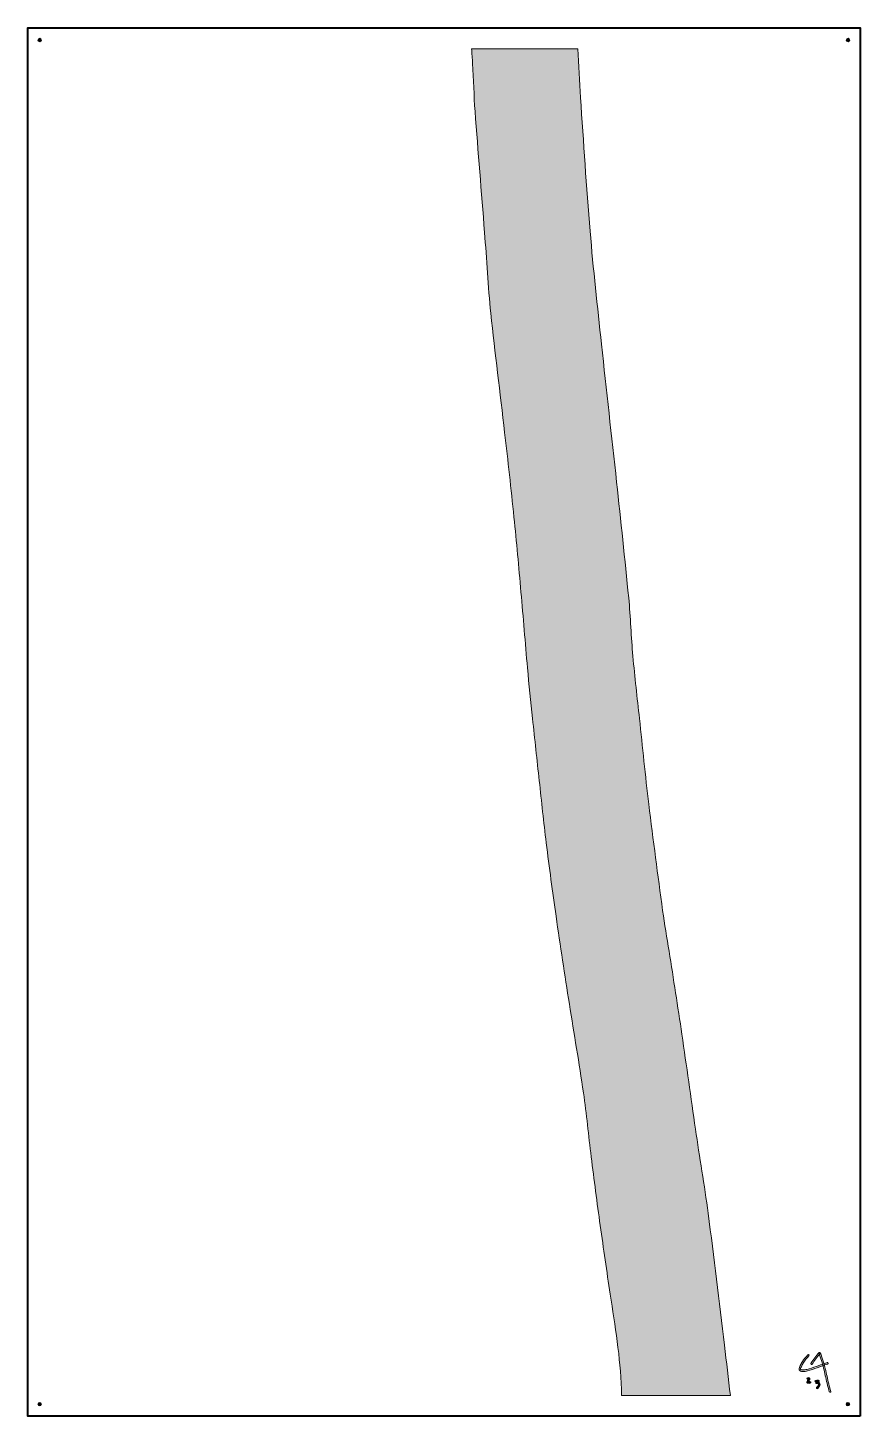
# Model space of a CAD drawing. Header units: millimetres. Extents: x 0 to 1200, y -2000 to 0.
import ezdxf

# ---------------------------------------------------------------- set-up
doc = ezdxf.new("R2010")
doc.units = ezdxf.units.MM
doc.header["$MEASUREMENT"] = 0
for name, color, linetype, lineweight in [('2023-011', 7, 'Continuous', 0), ('Bounding Box', 7, 'Continuous', 0), ('Screws', 7, 'Continuous', 0)]:
    doc.layers.add(name, color=color, linetype=linetype, lineweight=lineweight)

msp = doc.modelspace()

# ---------------------------------------------------------------- hatches: boundary and pattern name
at = {"layer": '2023-011', "true_color": 0x000000, "transparency": 33554687}
h = msp.add_hatch(color=18, dxfattribs=at)
h.dxf.hatch_style = 2
edge = h.paths.add_edge_path()
edge.add_spline(control_points=[(1004.4, -1897.5), (996.7, -1834.1), (989.3, -1770.7), (980.9, -1707.4), (975.6, -1666.9), (968.5, -1626.7), (962.6, -1586.3), (955.9, -1540.8), (949.8, -1495.2), (943.1, -1449.7), (937.2, -1409.7), (930.9, -1369.8), (924.7, -1330), (921.6, -1310.5), (918, -1291.1), (915.3, -1271.5), (908.4, -1220.4), (901.6, -1169.2), (895.4, -1118), (890.4, -1077), (886.4, -1035.9), (881.9, -994.8), (878.7, -964.9), (875.2, -935.1), (872.5, -905.2), (870, -877.1), (869.1, -849), (866.4, -821), (861, -765.4), (855, -709.8), (849, -654.3), (841.9, -588), (834.2, -521.8), (827.2, -455.5), (821.4, -401.4), (815.3, -347.2), (810.8, -292.9), (805.4, -228.8), (801.3, -164.6), (797, -100.4), (795.4, -77), (794.5, -53.5), (793.3, -30), (793.3, -30), (639.9, -30), (639.9, -30), (640.5, -37.1), (640.9, -44.2), (641.4, -51.4), (642.9, -74.3), (643.2, -97.4), (644.9, -120.3), (649.3, -178.4), (654.1, -236.4), (658.6, -294.5), (661.7, -333.3), (663.6, -372.3), (667.6, -411), (673.6, -468.4), (681, -525.6), (687.6, -583), (692.3, -623.5), (696.9, -664.1), (701, -704.7), (704.7, -740.6), (707.9, -776.6), (711.1, -812.6), (714.4, -849.1), (717.2, -885.6), (720.5, -922), (722.7, -946.3), (725.2, -970.6), (727.8, -994.9), (730.9, -1024.7), (734.2, -1054.5), (737.5, -1084.4), (740.8, -1114.2), (743.8, -1144.1), (747.5, -1173.9), (751.9, -1209.1), (756.6, -1244.4), (761.7, -1279.6), (767.8, -1321.9), (774.3, -1364), (780.9, -1406.2), (787.6, -1448.8), (795, -1491.2), (801.2, -1533.9), (805.7, -1564.5), (808.5, -1595.4), (812.4, -1626.1), (816.5, -1659.2), (820.8, -1692.2), (825.4, -1725.2), (830, -1758.1), (834.8, -1791.1), (839.8, -1824), (846.7, -1869.5), (854.5, -1914.8), (855.8, -1960.9), (855.9, -1963.9), (856, -1966.9), (856.2, -1969.9), (856.2, -1969.9), (1013, -1969.9), (1013, -1969.9), (1010.1, -1945.8), (1007.4, -1921.6), (1004.4, -1897.5)], knot_values=[0, 0, 0, 0, 1, 1, 1, 2, 2, 2, 3, 3, 3, 4, 4, 4, 5, 5, 5, 6, 6, 6, 7, 7, 7, 8, 8, 8, 9, 9, 9, 10, 10, 10, 11, 11, 11, 12, 12, 12, 13, 13, 13, 14, 14, 14, 15, 15, 15, 16, 16, 16, 17, 17, 17, 18, 18, 18, 19, 19, 19, 20, 20, 20, 21, 21, 21, 22, 22, 22, 23, 23, 23, 24, 24, 24, 25, 25, 25, 26, 26, 26, 27, 27, 27, 28, 28, 28, 29, 29, 29, 30, 30, 30, 31, 31, 31, 32, 32, 32, 33, 33, 33, 34, 34, 34, 35, 35, 35, 36, 36, 36, 36], degree=3, periodic=0)
at = {"layer": '2023-011', "true_color": 0x231f20, "transparency": 33554687}
h = msp.add_hatch(color=250, dxfattribs=at)
h.dxf.hatch_style = 2
edge = h.paths.add_edge_path()
edge.add_spline(control_points=[(1124.8, -1911.3), (1121.7, -1914.3), (1119, -1917.6), (1116.8, -1921.2), (1115.7, -1923), (1114.7, -1924.8), (1113.8, -1926.7), (1113.3, -1927.6), (1112.9, -1928.6), (1112.5, -1929.6), (1112, -1930.6), (1111.6, -1931.8), (1112, -1932.9), (1112.8, -1934.9), (1115.2, -1935.3), (1117.1, -1935.4), (1119.6, -1935.5), (1122, -1935), (1124.3, -1934.4), (1128.9, -1933.1), (1133.4, -1931.7), (1137.9, -1930.1), (1143, -1928.4), (1148.1, -1926.5), (1153.1, -1924.6), (1153.7, -1924.4), (1154, -1923.8), (1153.9, -1923.2), (1153.7, -1922.7), (1153.1, -1922.2), (1152.5, -1922.4), (1144, -1925.7), (1135.4, -1928.8), (1126.7, -1931.4), (1124.5, -1932), (1122.3, -1932.7), (1120, -1933), (1119, -1933.2), (1117.9, -1933.2), (1116.8, -1933.2), (1116, -1933.1), (1115.3, -1933), (1114.6, -1932.7), (1114.4, -1932.5), (1114.2, -1932.4), (1114.1, -1932.2), (1114.1, -1932), (1114.1, -1932.4), (1114.1, -1932.1), (1114.1, -1932), (1114.1, -1932), (1114.1, -1932), (1114, -1931.7), (1114.1, -1931.4), (1114.2, -1931.2), (1114.5, -1930.3), (1114.9, -1929.4), (1115.3, -1928.5), (1116.1, -1926.7), (1117.1, -1925), (1118.1, -1923.3), (1120.4, -1919.5), (1123.1, -1916), (1126.3, -1912.8), (1127.3, -1911.8), (1125.8, -1910.3), (1124.8, -1911.3), (1124.8, -1911.3), (1124.8, -1911.3), (1124.8, -1911.3)], knot_values=[0, 0, 0, 0, 1, 1, 1, 2, 2, 2, 3, 3, 3, 4, 4, 4, 5, 5, 5, 6, 6, 6, 7, 7, 7, 8, 8, 8, 9, 9, 9, 10, 10, 10, 11, 11, 11, 12, 12, 12, 13, 13, 13, 14, 14, 14, 15, 15, 15, 16, 16, 16, 17, 17, 17, 18, 18, 18, 19, 19, 19, 20, 20, 20, 21, 21, 21, 22, 22, 22, 23, 23, 23, 23], degree=3, periodic=0)
h = msp.add_hatch(color=250, dxfattribs=at)
h.dxf.hatch_style = 2
edge = h.paths.add_edge_path()
edge.add_spline(control_points=[(1130.9, -1924.8), (1134.2, -1919.4), (1138.1, -1914.4), (1142.4, -1909.7), (1141.8, -1909.6), (1141.2, -1909.4), (1140.6, -1909.2), (1143.4, -1916.1), (1145.5, -1923.3), (1147.3, -1930.6), (1149.1, -1937.8), (1150.6, -1945.2), (1152.3, -1952.4), (1153.3, -1956.5), (1154.4, -1960.6), (1155.6, -1964.7), (1156, -1966), (1158.1, -1965.4), (1157.7, -1964.1), (1155.5, -1956.9), (1153.9, -1949.6), (1152.3, -1942.3), (1150.6, -1935), (1149, -1927.7), (1146.9, -1920.6), (1145.7, -1916.5), (1144.3, -1912.5), (1142.7, -1908.6), (1142.4, -1907.9), (1141.5, -1907.5), (1140.9, -1908.2), (1136.4, -1912.9), (1132.4, -1918.2), (1129, -1923.7), (1128.2, -1924.9), (1130.1, -1926.1), (1130.9, -1924.8), (1130.9, -1924.8), (1130.9, -1924.8), (1130.9, -1924.8)], knot_values=[0, 0, 0, 0, 1, 1, 1, 2, 2, 2, 3, 3, 3, 4, 4, 4, 5, 5, 5, 6, 6, 6, 7, 7, 7, 8, 8, 8, 9, 9, 9, 10, 10, 10, 11, 11, 11, 12, 12, 12, 13, 13, 13, 13], degree=3, periodic=0)
h = msp.add_hatch(color=250, dxfattribs=at)
h.dxf.hatch_style = 2
edge = h.paths.add_edge_path()
edge.add_spline(control_points=[(1124.6, -1946.5), (1124.7, -1946.5), (1124.9, -1946.4), (1125, -1946.4), (1125.1, -1946.4), (1125.1, -1946.4), (1125.2, -1946.4), (1125.2, -1946.3), (1125.3, -1946.3), (1125.3, -1946.3), (1125.5, -1946.3), (1125, -1946.3), (1125.3, -1946.3), (1125.4, -1946.3), (1125.6, -1946.4), (1125.7, -1946.3), (1125.7, -1946.3), (1125.5, -1946.3), (1125.6, -1946.3), (1125.6, -1946.3), (1125.6, -1946.3), (1125.6, -1946.3), (1125.7, -1946.4), (1125.7, -1946.4), (1125.7, -1946.4), (1125.9, -1946.4), (1125.5, -1946.3), (1125.6, -1946.3), (1125.7, -1946.3), (1125.7, -1946.4), (1125.7, -1946.4), (1125.7, -1946.4), (1125.5, -1946.2), (1125.6, -1946.3), (1125.7, -1946.4), (1125.5, -1946.2), (1125.5, -1946.2), (1125.5, -1946.2), (1125.6, -1946.2), (1125.6, -1946.3), (1125.6, -1946.4), (1125.5, -1946.1), (1125.5, -1946.1), (1125.5, -1946.2), (1125.5, -1946.2), (1125.5, -1946.1), (1125.5, -1946.1), (1125.5, -1946), (1125.5, -1946), (1125.5, -1946), (1125.5, -1946.1), (1125.5, -1946.2), (1125.5, -1946), (1125.5, -1946.1), (1125.5, -1946.2), (1125.4, -1946.2), (1125.4, -1946.3), (1125.4, -1946.3), (1125.3, -1946.4), (1125.3, -1946.5), (1125.2, -1946.6), (1125.1, -1946.7), (1125, -1946.9), (1124.9, -1947.1), (1124.4, -1947.9), (1123.9, -1948.7), (1123.6, -1949.5), (1123.3, -1950.1), (1123.1, -1950.8), (1123.4, -1951.4), (1123.7, -1951.9), (1124.2, -1952.2), (1124.7, -1952.3), (1125.8, -1952.6), (1127, -1952.5), (1128.1, -1952.1), (1128.6, -1951.9), (1129, -1951.3), (1128.8, -1950.7), (1128.7, -1950.2), (1128.1, -1949.8), (1127.5, -1950), (1127.3, -1950), (1127.1, -1950.1), (1126.9, -1950.1), (1126.8, -1950.2), (1126.6, -1950.2), (1126.5, -1950.2), (1126.6, -1950.2), (1126.7, -1950.2), (1126.6, -1950.2), (1126.5, -1950.2), (1126.4, -1950.2), (1126.3, -1950.2), (1126.1, -1950.2), (1125.9, -1950.2), (1125.7, -1950.2), (1125.5, -1950.2), (1125.4, -1950.2), (1125.3, -1950.2), (1125.5, -1950.2), (1125.3, -1950.2), (1125.2, -1950.2), (1125.2, -1950.2), (1125.1, -1950.1), (1125.1, -1950.1), (1125.1, -1950.1), (1125.3, -1950.2), (1125.2, -1950.2), (1125.1, -1950.1), (1125.3, -1950.2), (1125.3, -1950.2), (1125.3, -1950.3), (1125.4, -1950.4), (1125.4, -1950.4), (1125.4, -1950.5), (1125.4, -1950.8), (1125.4, -1950.8), (1125.4, -1950.8), (1125.5, -1950.6), (1125.5, -1950.6), (1125.5, -1950.5), (1125.5, -1950.6), (1125.5, -1950.7), (1125.5, -1950.6), (1125.5, -1950.5), (1125.5, -1950.5), (1125.7, -1950), (1125.9, -1949.6), (1126.2, -1949.2), (1126.4, -1948.9), (1126.6, -1948.5), (1126.8, -1948.1), (1127.1, -1947.7), (1127.4, -1947.3), (1127.6, -1946.8), (1128, -1945.7), (1127.4, -1944.7), (1126.4, -1944.3), (1125.7, -1944), (1124.7, -1944.1), (1124, -1944.4), (1123.5, -1944.6), (1123.1, -1945.2), (1123.2, -1945.7), (1123.4, -1946.3), (1124, -1946.7), (1124.6, -1946.5), (1124.6, -1946.5), (1124.6, -1946.5), (1124.6, -1946.5)], knot_values=[0, 0, 0, 0, 1, 1, 1, 2, 2, 2, 3, 3, 3, 4, 4, 4, 5, 5, 5, 6, 6, 6, 7, 7, 7, 8, 8, 8, 9, 9, 9, 10, 10, 10, 11, 11, 11, 12, 12, 12, 13, 13, 13, 14, 14, 14, 15, 15, 15, 16, 16, 16, 17, 17, 17, 18, 18, 18, 19, 19, 19, 20, 20, 20, 21, 21, 21, 22, 22, 22, 23, 23, 23, 24, 24, 24, 25, 25, 25, 26, 26, 26, 27, 27, 27, 28, 28, 28, 29, 29, 29, 30, 30, 30, 31, 31, 31, 32, 32, 32, 33, 33, 33, 34, 34, 34, 35, 35, 35, 36, 36, 36, 37, 37, 37, 38, 38, 38, 39, 39, 39, 40, 40, 40, 41, 41, 41, 42, 42, 42, 43, 43, 43, 44, 44, 44, 45, 45, 45, 46, 46, 46, 47, 47, 47, 48, 48, 48, 49, 49, 49, 50, 50, 50, 50], degree=3, periodic=0)
h = msp.add_hatch(color=250, dxfattribs=at)
h.dxf.hatch_style = 2
edge = h.paths.add_edge_path()
edge.add_spline(control_points=[(1136.2, -1950.3), (1137.4, -1950), (1138.7, -1949.9), (1139.9, -1950), (1139.6, -1949.5), (1139.3, -1948.9), (1139, -1948.4), (1138.2, -1949.4), (1137.3, -1950.3), (1136.3, -1951.1), (1135.9, -1951.4), (1135.9, -1952.1), (1136.2, -1952.4), (1136.4, -1952.9), (1136.9, -1953), (1137.4, -1952.9), (1137.4, -1952.9), (1137.7, -1952.9), (1137.6, -1952.9), (1137.5, -1952.9), (1137.8, -1952.9), (1137.8, -1952.9), (1138, -1952.9), (1138.2, -1952.9), (1138.4, -1952.9), (1138.9, -1952.9), (1138.9, -1952.9), (1139.3, -1953), (1139.4, -1953), (1139.6, -1953.1), (1139.4, -1953), (1139.5, -1953), (1139.6, -1953), (1139.6, -1953.1), (1139.9, -1953.2), (1139.5, -1953), (1139.7, -1953.2), (1139.8, -1953.2), (1139.8, -1953.3), (1139.8, -1953.2), (1140, -1953.5), (1140, -1953.8), (1139.9, -1954.2), (1139.7, -1955.8), (1138.5, -1957.3), (1137.3, -1958.4), (1136.8, -1958.7), (1136.9, -1959.5), (1137.3, -1959.9), (1137.7, -1960.4), (1138.4, -1960.3), (1138.8, -1959.9), (1139.7, -1959.2), (1140.5, -1958.2), (1141.1, -1957.2), (1141.7, -1956.1), (1142.2, -1954.8), (1142.2, -1953.6), (1142.1, -1952.3), (1141.3, -1951.3), (1140.1, -1950.9), (1139, -1950.5), (1137.9, -1950.7), (1136.8, -1950.8), (1137.2, -1951.4), (1137.5, -1952), (1137.9, -1952.7), (1139, -1951.7), (1140, -1950.7), (1140.9, -1949.5), (1141.4, -1948.7), (1140.7, -1947.9), (1139.9, -1947.8), (1138.5, -1947.7), (1137, -1947.8), (1135.6, -1948.2), (1135, -1948.3), (1134.7, -1949), (1134.8, -1949.5), (1135, -1950.1), (1135.6, -1950.4), (1136.2, -1950.3), (1136.2, -1950.3), (1136.2, -1950.3), (1136.2, -1950.3)], knot_values=[0, 0, 0, 0, 1, 1, 1, 2, 2, 2, 3, 3, 3, 4, 4, 4, 5, 5, 5, 6, 6, 6, 7, 7, 7, 8, 8, 8, 9, 9, 9, 10, 10, 10, 11, 11, 11, 12, 12, 12, 13, 13, 13, 14, 14, 14, 15, 15, 15, 16, 16, 16, 17, 17, 17, 18, 18, 18, 19, 19, 19, 20, 20, 20, 21, 21, 21, 22, 22, 22, 23, 23, 23, 24, 24, 24, 25, 25, 25, 26, 26, 26, 27, 27, 27, 28, 28, 28, 28], degree=3, periodic=0)
at = {"layer": 'Screws', "true_color": 0x000000, "transparency": 33554687}
h = msp.add_hatch(color=18, dxfattribs=at)
h.dxf.hatch_style = 2
edge = h.paths.add_edge_path()
edge.add_ellipse((17.4, -17.5), major_axis=(2.56, 0), ratio=0.965517, start_angle=0, end_angle=360)
h = msp.add_hatch(color=18, dxfattribs=at)
h.dxf.hatch_style = 2
edge = h.paths.add_edge_path()
edge.add_ellipse((1182.6, -17.5), major_axis=(2.56, 0), ratio=0.965517, start_angle=0, end_angle=360)
h = msp.add_hatch(color=18, dxfattribs=at)
h.dxf.hatch_style = 2
edge = h.paths.add_edge_path()
edge.add_ellipse((17.3, -1982.4), major_axis=(2.56, 0), ratio=0.965517, start_angle=0, end_angle=360)
h = msp.add_hatch(color=18, dxfattribs=at)
h.dxf.hatch_style = 2
edge = h.paths.add_edge_path()
edge.add_ellipse((1182.4, -1982.4), major_axis=(2.56, 0), ratio=0.965517, start_angle=0, end_angle=360)

# ---------------------------------------------------------------- linework, layer by layer
at = {"layer": '2023-011'}
for points, knots in [([(1004.4, -1897.5), (996.7, -1834.1), (989.3, -1770.7), (980.9, -1707.4), (975.6, -1666.9), (968.5, -1626.7), (962.6, -1586.3), (955.9, -1540.8), (949.8, -1495.2), (943.1, -1449.7), (937.2, -1409.7), (930.9, -1369.8), (924.7, -1330), (921.6, -1310.5), (918, -1291.1), (915.3, -1271.5), (908.4, -1220.4), (901.6, -1169.2), (895.4, -1118), (890.4, -1077), (886.4, -1035.9), (881.9, -994.8), (878.7, -964.9), (875.2, -935.1), (872.5, -905.2), (870, -877.1), (869.1, -849), (866.4, -821), (861, -765.4), (855, -709.8), (849, -654.3), (841.9, -588), (834.2, -521.8), (827.2, -455.5), (821.4, -401.4), (815.3, -347.2), (810.8, -292.9), (805.4, -228.8), (801.3, -164.6), (797, -100.4), (795.4, -77), (794.5, -53.5), (793.3, -30), (793.3, -30), (639.9, -30), (639.9, -30), (640.5, -37.1), (640.9, -44.2), (641.4, -51.4), (642.9, -74.3), (643.2, -97.4), (644.9, -120.3), (649.3, -178.4), (654.1, -236.4), (658.6, -294.5), (661.7, -333.3), (663.6, -372.3), (667.6, -411), (673.6, -468.4), (681, -525.6), (687.6, -583), (692.3, -623.5), (696.9, -664.1), (701, -704.7), (704.7, -740.6), (707.9, -776.6), (711.1, -812.6), (714.4, -849.1), (717.2, -885.6), (720.5, -922), (722.7, -946.3), (725.2, -970.6), (727.8, -994.9), (730.9, -1024.7), (734.2, -1054.5), (737.5, -1084.4), (740.8, -1114.2), (743.8, -1144.1), (747.5, -1173.9), (751.9, -1209.1), (756.6, -1244.4), (761.7, -1279.6), (767.8, -1321.9), (774.3, -1364), (780.9, -1406.2), (787.6, -1448.8), (795, -1491.2), (801.2, -1533.9), (805.7, -1564.5), (808.5, -1595.4), (812.4, -1626.1), (816.5, -1659.2), (820.8, -1692.2), (825.4, -1725.2), (830, -1758.1), (834.8, -1791.1), (839.8, -1824), (846.7, -1869.5), (854.5, -1914.8), (855.8, -1960.9), (855.9, -1963.9), (856, -1966.9), (856.2, -1969.9), (856.2, -1969.9), (1013, -1969.9), (1013, -1969.9), (1010.1, -1945.8), (1007.4, -1921.6), (1004.4, -1897.5)], [0, 0, 0, 0, 1, 1, 1, 2, 2, 2, 3, 3, 3, 4, 4, 4, 5, 5, 5, 6, 6, 6, 7, 7, 7, 8, 8, 8, 9, 9, 9, 10, 10, 10, 11, 11, 11, 12, 12, 12, 13, 13, 13, 14, 14, 14, 15, 15, 15, 16, 16, 16, 17, 17, 17, 18, 18, 18, 19, 19, 19, 20, 20, 20, 21, 21, 21, 22, 22, 22, 23, 23, 23, 24, 24, 24, 25, 25, 25, 26, 26, 26, 27, 27, 27, 28, 28, 28, 29, 29, 29, 30, 30, 30, 31, 31, 31, 32, 32, 32, 33, 33, 33, 34, 34, 34, 35, 35, 35, 36, 36, 36, 36]), ([(1124.8, -1911.3), (1121.7, -1914.3), (1119, -1917.6), (1116.8, -1921.2), (1115.7, -1923), (1114.7, -1924.8), (1113.8, -1926.7), (1113.3, -1927.6), (1112.9, -1928.6), (1112.5, -1929.6), (1112, -1930.6), (1111.6, -1931.8), (1112, -1932.9), (1112.8, -1934.9), (1115.2, -1935.3), (1117.1, -1935.4), (1119.6, -1935.5), (1122, -1935), (1124.3, -1934.4), (1128.9, -1933.1), (1133.4, -1931.7), (1137.9, -1930.1), (1143, -1928.4), (1148.1, -1926.5), (1153.1, -1924.6), (1153.7, -1924.4), (1154, -1923.8), (1153.9, -1923.2), (1153.7, -1922.7), (1153.1, -1922.2), (1152.5, -1922.4), (1144, -1925.7), (1135.4, -1928.8), (1126.7, -1931.4), (1124.5, -1932), (1122.3, -1932.7), (1120, -1933), (1119, -1933.2), (1117.9, -1933.2), (1116.8, -1933.2), (1116, -1933.1), (1115.3, -1933), (1114.6, -1932.7), (1114.4, -1932.5), (1114.2, -1932.4), (1114.1, -1932.2), (1114.1, -1932), (1114.1, -1932.4), (1114.1, -1932.1), (1114.1, -1932), (1114.1, -1932), (1114.1, -1932), (1114, -1931.7), (1114.1, -1931.4), (1114.2, -1931.2), (1114.5, -1930.3), (1114.9, -1929.4), (1115.3, -1928.5), (1116.1, -1926.7), (1117.1, -1925), (1118.1, -1923.3), (1120.4, -1919.5), (1123.1, -1916), (1126.3, -1912.8), (1127.3, -1911.8), (1125.8, -1910.3), (1124.8, -1911.3), (1124.8, -1911.3), (1124.8, -1911.3), (1124.8, -1911.3)], [0, 0, 0, 0, 1, 1, 1, 2, 2, 2, 3, 3, 3, 4, 4, 4, 5, 5, 5, 6, 6, 6, 7, 7, 7, 8, 8, 8, 9, 9, 9, 10, 10, 10, 11, 11, 11, 12, 12, 12, 13, 13, 13, 14, 14, 14, 15, 15, 15, 16, 16, 16, 17, 17, 17, 18, 18, 18, 19, 19, 19, 20, 20, 20, 21, 21, 21, 22, 22, 22, 23, 23, 23, 23]), ([(1130.9, -1924.8), (1134.2, -1919.4), (1138.1, -1914.4), (1142.4, -1909.7), (1141.8, -1909.6), (1141.2, -1909.4), (1140.6, -1909.2), (1143.4, -1916.1), (1145.5, -1923.3), (1147.3, -1930.6), (1149.1, -1937.8), (1150.6, -1945.2), (1152.3, -1952.4), (1153.3, -1956.5), (1154.4, -1960.6), (1155.6, -1964.7), (1156, -1966), (1158.1, -1965.4), (1157.7, -1964.1), (1155.5, -1956.9), (1153.9, -1949.6), (1152.3, -1942.3), (1150.6, -1935), (1149, -1927.7), (1146.9, -1920.6), (1145.7, -1916.5), (1144.3, -1912.5), (1142.7, -1908.6), (1142.4, -1907.9), (1141.5, -1907.5), (1140.9, -1908.2), (1136.4, -1912.9), (1132.4, -1918.2), (1129, -1923.7), (1128.2, -1924.9), (1130.1, -1926.1), (1130.9, -1924.8), (1130.9, -1924.8), (1130.9, -1924.8), (1130.9, -1924.8)], [0, 0, 0, 0, 1, 1, 1, 2, 2, 2, 3, 3, 3, 4, 4, 4, 5, 5, 5, 6, 6, 6, 7, 7, 7, 8, 8, 8, 9, 9, 9, 10, 10, 10, 11, 11, 11, 12, 12, 12, 13, 13, 13, 13]), ([(1124.6, -1946.5), (1124.7, -1946.5), (1124.9, -1946.4), (1125, -1946.4), (1125.1, -1946.4), (1125.1, -1946.4), (1125.2, -1946.4), (1125.2, -1946.3), (1125.3, -1946.3), (1125.3, -1946.3), (1125.5, -1946.3), (1125, -1946.3), (1125.3, -1946.3), (1125.4, -1946.3), (1125.6, -1946.4), (1125.7, -1946.3), (1125.7, -1946.3), (1125.5, -1946.3), (1125.6, -1946.3), (1125.6, -1946.3), (1125.6, -1946.3), (1125.6, -1946.3), (1125.7, -1946.4), (1125.7, -1946.4), (1125.7, -1946.4), (1125.9, -1946.4), (1125.5, -1946.3), (1125.6, -1946.3), (1125.7, -1946.3), (1125.7, -1946.4), (1125.7, -1946.4), (1125.7, -1946.4), (1125.5, -1946.2), (1125.6, -1946.3), (1125.7, -1946.4), (1125.5, -1946.2), (1125.5, -1946.2), (1125.5, -1946.2), (1125.6, -1946.2), (1125.6, -1946.3), (1125.6, -1946.4), (1125.5, -1946.1), (1125.5, -1946.1), (1125.5, -1946.2), (1125.5, -1946.2), (1125.5, -1946.1), (1125.5, -1946.1), (1125.5, -1946), (1125.5, -1946), (1125.5, -1946), (1125.5, -1946.1), (1125.5, -1946.2), (1125.5, -1946), (1125.5, -1946.1), (1125.5, -1946.2), (1125.4, -1946.2), (1125.4, -1946.3), (1125.4, -1946.3), (1125.3, -1946.4), (1125.3, -1946.5), (1125.2, -1946.6), (1125.1, -1946.7), (1125, -1946.9), (1124.9, -1947.1), (1124.4, -1947.9), (1123.9, -1948.7), (1123.6, -1949.5), (1123.3, -1950.1), (1123.1, -1950.8), (1123.4, -1951.4), (1123.7, -1951.9), (1124.2, -1952.2), (1124.7, -1952.3), (1125.8, -1952.6), (1127, -1952.5), (1128.1, -1952.1), (1128.6, -1951.9), (1129, -1951.3), (1128.8, -1950.7), (1128.7, -1950.2), (1128.1, -1949.8), (1127.5, -1950), (1127.3, -1950), (1127.1, -1950.1), (1126.9, -1950.1), (1126.8, -1950.2), (1126.6, -1950.2), (1126.5, -1950.2), (1126.6, -1950.2), (1126.7, -1950.2), (1126.6, -1950.2), (1126.5, -1950.2), (1126.4, -1950.2), (1126.3, -1950.2), (1126.1, -1950.2), (1125.9, -1950.2), (1125.7, -1950.2), (1125.5, -1950.2), (1125.4, -1950.2), (1125.3, -1950.2), (1125.5, -1950.2), (1125.3, -1950.2), (1125.2, -1950.2), (1125.2, -1950.2), (1125.1, -1950.1), (1125.1, -1950.1), (1125.1, -1950.1), (1125.3, -1950.2), (1125.2, -1950.2), (1125.1, -1950.1), (1125.3, -1950.2), (1125.3, -1950.2), (1125.3, -1950.3), (1125.4, -1950.4), (1125.4, -1950.4), (1125.4, -1950.5), (1125.4, -1950.8), (1125.4, -1950.8), (1125.4, -1950.8), (1125.5, -1950.6), (1125.5, -1950.6), (1125.5, -1950.5), (1125.5, -1950.6), (1125.5, -1950.7), (1125.5, -1950.6), (1125.5, -1950.5), (1125.5, -1950.5), (1125.7, -1950), (1125.9, -1949.6), (1126.2, -1949.2), (1126.4, -1948.9), (1126.6, -1948.5), (1126.8, -1948.1), (1127.1, -1947.7), (1127.4, -1947.3), (1127.6, -1946.8), (1128, -1945.7), (1127.4, -1944.7), (1126.4, -1944.3), (1125.7, -1944), (1124.7, -1944.1), (1124, -1944.4), (1123.5, -1944.6), (1123.1, -1945.2), (1123.2, -1945.7), (1123.4, -1946.3), (1124, -1946.7), (1124.6, -1946.5), (1124.6, -1946.5), (1124.6, -1946.5), (1124.6, -1946.5)], [0, 0, 0, 0, 1, 1, 1, 2, 2, 2, 3, 3, 3, 4, 4, 4, 5, 5, 5, 6, 6, 6, 7, 7, 7, 8, 8, 8, 9, 9, 9, 10, 10, 10, 11, 11, 11, 12, 12, 12, 13, 13, 13, 14, 14, 14, 15, 15, 15, 16, 16, 16, 17, 17, 17, 18, 18, 18, 19, 19, 19, 20, 20, 20, 21, 21, 21, 22, 22, 22, 23, 23, 23, 24, 24, 24, 25, 25, 25, 26, 26, 26, 27, 27, 27, 28, 28, 28, 29, 29, 29, 30, 30, 30, 31, 31, 31, 32, 32, 32, 33, 33, 33, 34, 34, 34, 35, 35, 35, 36, 36, 36, 37, 37, 37, 38, 38, 38, 39, 39, 39, 40, 40, 40, 41, 41, 41, 42, 42, 42, 43, 43, 43, 44, 44, 44, 45, 45, 45, 46, 46, 46, 47, 47, 47, 48, 48, 48, 49, 49, 49, 50, 50, 50, 50]), ([(1136.2, -1950.3), (1137.4, -1950), (1138.7, -1949.9), (1139.9, -1950), (1139.6, -1949.5), (1139.3, -1948.9), (1139, -1948.4), (1138.2, -1949.4), (1137.3, -1950.3), (1136.3, -1951.1), (1135.9, -1951.4), (1135.9, -1952.1), (1136.2, -1952.4), (1136.4, -1952.9), (1136.9, -1953), (1137.4, -1952.9), (1137.4, -1952.9), (1137.7, -1952.9), (1137.6, -1952.9), (1137.5, -1952.9), (1137.8, -1952.9), (1137.8, -1952.9), (1138, -1952.9), (1138.2, -1952.9), (1138.4, -1952.9), (1138.9, -1952.9), (1138.9, -1952.9), (1139.3, -1953), (1139.4, -1953), (1139.6, -1953.1), (1139.4, -1953), (1139.5, -1953), (1139.6, -1953), (1139.6, -1953.1), (1139.9, -1953.2), (1139.5, -1953), (1139.7, -1953.2), (1139.8, -1953.2), (1139.8, -1953.3), (1139.8, -1953.2), (1140, -1953.5), (1140, -1953.8), (1139.9, -1954.2), (1139.7, -1955.8), (1138.5, -1957.3), (1137.3, -1958.4), (1136.8, -1958.7), (1136.9, -1959.5), (1137.3, -1959.9), (1137.7, -1960.4), (1138.4, -1960.3), (1138.8, -1959.9), (1139.7, -1959.2), (1140.5, -1958.2), (1141.1, -1957.2), (1141.7, -1956.1), (1142.2, -1954.8), (1142.2, -1953.6), (1142.1, -1952.3), (1141.3, -1951.3), (1140.1, -1950.9), (1139, -1950.5), (1137.9, -1950.7), (1136.8, -1950.8), (1137.2, -1951.4), (1137.5, -1952), (1137.9, -1952.7), (1139, -1951.7), (1140, -1950.7), (1140.9, -1949.5), (1141.4, -1948.7), (1140.7, -1947.9), (1139.9, -1947.8), (1138.5, -1947.7), (1137, -1947.8), (1135.6, -1948.2), (1135, -1948.3), (1134.7, -1949), (1134.8, -1949.5), (1135, -1950.1), (1135.6, -1950.4), (1136.2, -1950.3), (1136.2, -1950.3), (1136.2, -1950.3), (1136.2, -1950.3)], [0, 0, 0, 0, 1, 1, 1, 2, 2, 2, 3, 3, 3, 4, 4, 4, 5, 5, 5, 6, 6, 6, 7, 7, 7, 8, 8, 8, 9, 9, 9, 10, 10, 10, 11, 11, 11, 12, 12, 12, 13, 13, 13, 14, 14, 14, 15, 15, 15, 16, 16, 16, 17, 17, 17, 18, 18, 18, 19, 19, 19, 20, 20, 20, 21, 21, 21, 22, 22, 22, 23, 23, 23, 24, 24, 24, 25, 25, 25, 26, 26, 26, 27, 27, 27, 28, 28, 28, 28])]:
    msp.add_open_spline(points, degree=3, knots=knots, dxfattribs=at)
at = {"layer": 'Bounding Box', "color": 18, "lineweight": 40, "true_color": 0x000000}
msp.add_lwpolyline([(1200.2, -1999.8), (0.2, -1999.8), (0.2, 0.2), (1200.2, 0.2)], close=True, dxfattribs=at)
at = {"layer": 'Screws'}
for centre in [(17.4, -17.5), (1182.6, -17.5), (17.3, -1982.4), (1182.4, -1982.4)]:
    msp.add_ellipse(centre, major_axis=(2.56, 0), ratio=0.965517, dxfattribs=at)

doc.saveas('drawing.dxf')
